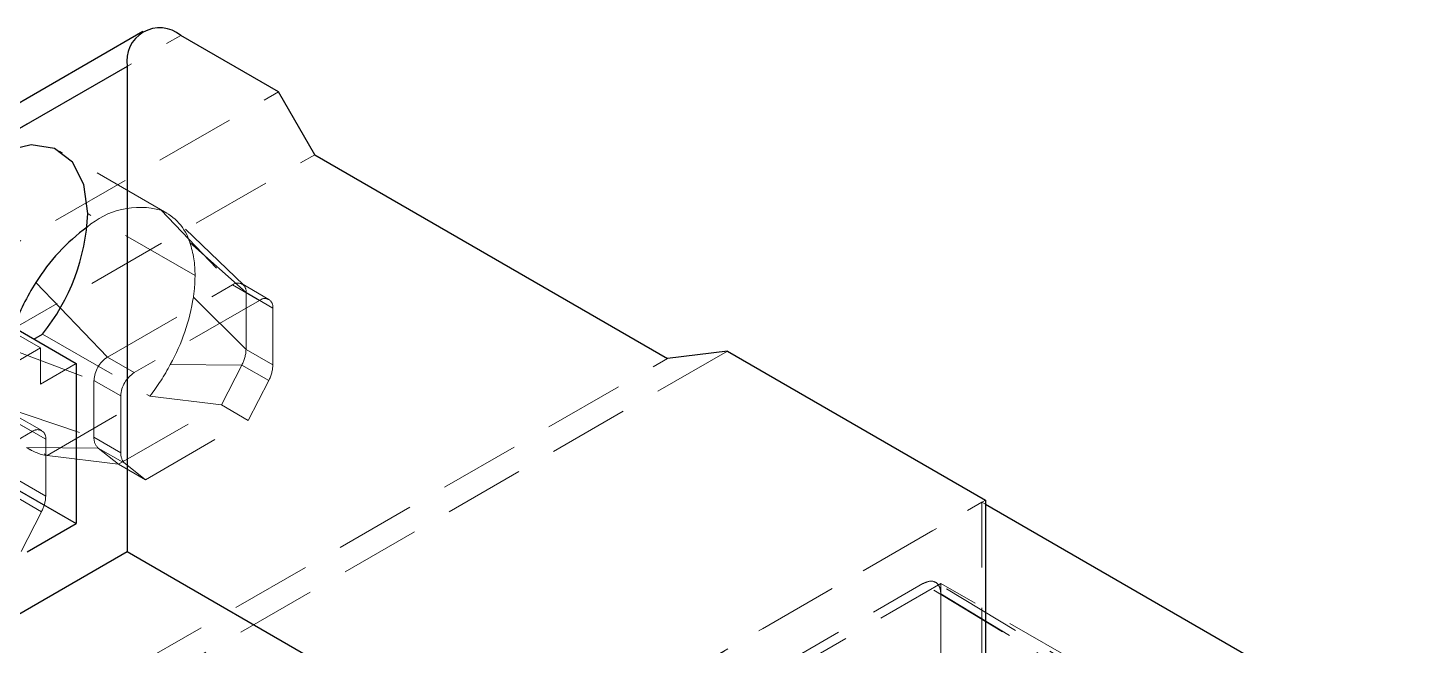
# Model space of a CAD drawing. Header units: millimetres. Extents: x 0 to 841, y 0 to 2287.
# Drawn here: x 596.63 to 618.65, y 287.9 to 297.66 of the extents above; entities that cross this region are included whole.
import ezdxf

# ---------------------------------------------------------------- set-up
doc = ezdxf.new("R2010")
doc.units = ezdxf.units.MM
doc.linetypes.add('HIDDEN', pattern=[1.905, 1.27, -0.635])

msp = doc.modelspace()

# ---------------------------------------------------------------- linework, layer by layer
at = {"color": 7, "linetype": 'Continuous', "lineweight": 25}
for p, q in [((598.447, 297.604), (583.372, 288.901)), ((600.593, 296.652), (599.047, 297.544)), ((598.199, 297.054), (583.123, 288.352)), ((598.199, 297.054), (598.199, 289.379)), ((601.167, 295.657), (600.593, 296.652)), ((601.169, 295.656), (606.746, 292.436)), ((596.756, 293.636), (597.139, 293.237)), ((595.865, 293.238), (597.393, 292.356)), ((596.726, 292.741), (596.862, 292.82)), ((607.694, 292.553), (606.746, 292.436)), ((607.694, 292.553), (611.775, 290.197)), ((597.393, 292.356), (597.393, 289.825)), ((595.441, 290.951), (597.393, 289.825)), ((611.775, 290.197), (611.775, 281.541)), ((611.775, 290.13), (618.647, 286.163)), ((596.617, 289.377), (597.393, 289.825)), ((598.199, 289.379), (583.123, 280.676)), ((611.775, 281.541), (598.199, 289.379))]:
    msp.add_line(p, q, dxfattribs=at)
at = {"color": 7, "linetype": 'HIDDEN', "lineweight": 18}
for p, q in [((583.972, 288.842), (599.047, 297.544)), ((585.517, 287.949), (600.593, 296.652)), ((598.826, 294.735), (597.129, 295.714)), ((586.092, 286.954), (601.167, 295.657)), ((599.274, 293.746), (597.576, 294.725)), ((598.736, 294.779), (599.868, 293.599)), ((600.037, 293.599), (598.972, 294.623)), ((599.191, 294.27), (600.08, 293.476)), ((597.888, 292.456), (599.868, 293.599)), ((599.868, 293.599), (600.292, 293.354)), ((600.442, 293.369), (600.017, 293.614)), ((596.827, 292.601), (595.3, 293.483)), ((600.292, 293.354), (598.312, 292.211)), ((599.247, 293.405), (600.08, 292.579)), ((600.08, 293.476), (600.08, 292.579)), ((600.08, 293.476), (600.504, 293.231)), ((597.139, 293.237), (597.888, 292.456)), ((600.504, 292.334), (600.504, 293.231)), ((595.3, 292.911), (596.827, 292.03)), ((595.236, 291.881), (596.726, 292.741)), ((596.862, 292.82), (598.559, 291.84)), ((591.671, 283.734), (606.746, 292.436)), ((607.694, 292.553), (592.619, 283.85)), ((596.827, 292.601), (595.271, 291.703)), ((596.301, 292.601), (597.675, 292.088)), ((596.827, 292.601), (596.827, 292.03)), ((597.888, 292.456), (598.312, 292.211)), ((600.08, 292.579), (600.504, 292.334)), ((596.827, 292.03), (597.393, 292.356)), ((598.882, 292.341), (600.013, 292.331)), ((600.013, 292.331), (599.691, 291.7)), ((600.013, 292.331), (600.438, 292.086)), ((594.969, 291.973), (596.666, 290.993)), ((597.675, 292.088), (597.675, 291.191)), ((597.675, 292.088), (598.1, 291.844)), ((600.115, 291.456), (600.438, 292.086)), ((595.236, 291.881), (596.933, 290.902)), ((596.933, 290.902), (598.559, 291.84)), ((598.1, 291.844), (598.1, 290.946)), ((599.691, 291.7), (598.559, 291.84)), ((596.245, 291.672), (597.675, 291.191)), ((596.275, 291.525), (596.7, 291.28)), ((596.85, 291.295), (596.425, 291.54)), ((598.064, 290.762), (599.691, 291.7)), ((599.691, 291.7), (600.115, 291.456)), ((596.488, 291.403), (596.912, 291.158)), ((598.489, 290.517), (600.115, 291.456)), ((596.7, 291.28), (594.72, 290.137)), ((596.912, 290.26), (596.912, 291.158)), ((597.675, 291.191), (598.1, 290.946)), ((596.61, 291.029), (597.742, 291.019)), ((598.06, 290.762), (596.933, 290.902)), ((597.742, 291.019), (598.064, 290.762)), ((597.742, 291.019), (598.166, 290.774)), ((598.059, 290.762), (598.06, 290.762)), ((598.06, 290.762), (598.059, 290.762)), ((598.06, 290.762), (598.059, 290.762)), ((598.064, 290.762), (598.06, 290.762)), ((598.06, 290.762), (598.06, 290.762)), ((598.06, 290.762), (598.06, 290.762)), ((598.06, 290.762), (598.06, 290.762)), ((598.064, 290.762), (598.489, 290.517)), ((598.166, 290.774), (598.489, 290.517)), ((596.488, 290.505), (596.912, 290.26)), ((596.421, 290.257), (596.846, 290.012)), ((596.7, 281.494), (611.775, 290.197)), ((596.523, 289.382), (596.846, 290.012)), ((596.642, 281.46), (611.717, 290.163)), ((611.717, 287.224), (611.717, 290.163)), ((611.717, 290.163), (611.775, 290.13)), ((608.351, 287.472), (610.784, 288.876)), ((608.466, 287.375), (611.068, 288.877)), ((616.936, 285.162), (610.784, 288.876)), ((617.138, 285.18), (610.986, 288.895)), ((613.26, 287.612), (611.068, 288.877)), ((611.068, 288.877), (611.068, 283.934)), ((611.067, 288.713), (611.067, 283.814)), ((611.067, 288.713), (617.218, 284.999))]:
    msp.add_line(p, q, dxfattribs=at)
at = {"color": 7, "linetype": 'Continuous', "lineweight": 25, "flags": 128}
msp.add_lwpolyline([(597.576, 294.725), (597.515, 295.187), (597.334, 295.539), (597.049, 295.754), (596.684, 295.814), (596.266, 295.715), (595.832, 295.464), (595.415, 295.082), (595.049, 294.599), (594.764, 294.055), (594.73, 293.97)], dxfattribs=at)
at = {"color": 7, "linetype": 'Continuous', "lineweight": 25}
for centre, radius, start, end in [((598.716, 297.138), 0.524, 50.7973, 189.2141), ((600.887, 295.168), 0.564, 60.0027, 60.1738), ((594.286, 294.872), 3.294, 321.4628, 357.4407), ((599.433, 291.973), 3.151, 126.3367, 148.153), ((599.842, 291.653), 3.668, 147.2777, 159.6638)]:
    msp.add_arc(centre, radius, start, end, dxfattribs=at)
at = {"color": 7, "linetype": 'HIDDEN', "lineweight": 18}
for centre, radius, start, end in [((598.4, 293.555), 1.269, 74.6412, 131.0924), ((598.406, 294.026), 0.822, 17.2601, 66.3381), ((597.713, 293.769), 1.56, 359.154, 18.7257), ((596.951, 293.753), 2.322, 351.3704, 359.8148), ((599.95, 293.497), 0.131, 350.786, 129.2033), ((595.974, 293.933), 3.316, 331.2932, 350.8258), ((600.375, 293.252), 0.131, 350.786, 129.2033), ((598.136, 292.068), 0.461, 122.6055, 177.3945), ((599.52, 292.595), 0.56, 331.8177, 358.3193), ((598.56, 291.823), 0.461, 122.6055, 177.3945), ((595.622, 294.09), 3.7, 322.5568, 331.7854), ((599.944, 292.351), 0.56, 331.8177, 358.3193), ((596.782, 291.179), 0.131, 350.786, 129.2033), ((597.889, 291.175), 0.214, 175.5942, 226.5489), ((597.038, 291.638), 0.744, 234.9308, 261.9213), ((598.313, 290.93), 0.214, 175.5942, 226.5489), ((596.352, 290.277), 0.56, 331.8177, 358.3193)]:
    msp.add_arc(centre, radius, start, end, dxfattribs=at)
msp.add_open_spline([(610.784, 288.876), (610.824, 288.894), (610.907, 288.93), (611.002, 288.896), (611.057, 288.818), (611.064, 288.747), (611.067, 288.713)], degree=3, knots=[0, 0, 0, 0, 0.2702672, 0.5624273, 0.7897303, 1, 1, 1, 1], dxfattribs=at)

doc.saveas('drawing.dxf')
